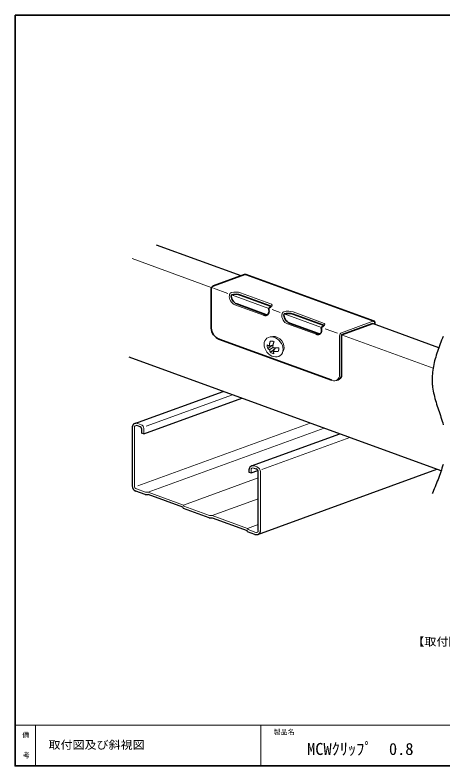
# Model space of a CAD drawing. Units: millimetres on the paper. Extents: x -405 to 411, y -913 to 286.
# Drawn here: x 21.4 to 178.2, y -912.7 to -637.7 of the extents above; entities that cross this region are included whole.
import ezdxf
from ezdxf.enums import TextEntityAlignment as Align

# ---------------------------------------------------------------- set-up
doc = ezdxf.new("R2010")
doc.units = ezdxf.units.MM
for name, color, linetype, lineweight in [('0-1_本体', 7, 'Continuous', 35), ('0-2_野縁受け', 5, 'Continuous', 25), ('0-3_野縁', 3, 'Continuous', 25), ('0-6_ねじ', 4, 'Continuous', 18), ('0-8_寸法線', 4, 'Continuous', 18), ('F-0_枠図面', 4, 'Continuous', 18), ('F-2_文字1', 4, 'Continuous', 18)]:
    doc.layers.add(name, color=color, linetype=linetype, lineweight=lineweight)
doc.layers.add('F-3_文字2', color=7, linetype='Continuous')
doc.styles.add('ＭＳ ゴシック', font='')
doc.styles.get('ＭＳ ゴシック').set_extended_font_data('MS Gothic')

msp = doc.modelspace()

# ---------------------------------------------------------------- linework, layer by layer
at = {"layer": '0-1_本体'}
for p, q in [((105.542, -732.78), (94.085, -736.95)), ((105.542, -732.78), (105.542, -732.78)), ((105.966, -732.765), (152.951, -749.866)), ((93.334, -738.024), (93.334, -752.424)), ((104.002, -740.264), (114.809, -744.197)), ((113.202, -747.366), (102.691, -743.54)), ((123.266, -747.275), (134.073, -751.209)), ((132.465, -754.377), (121.955, -750.551)), ((141.07, -754.851), (152.527, -750.681)), ((152.527, -749.881), (152.527, -749.881)), ((152.527, -750.681), (152.527, -750.812)), ((153.279, -751.086), (153.279, -750.407)), ((141.07, -754.851), (141.07, -769.253)), ((96.153, -756.45), (137.501, -771.499)), ((139.272, -771.489), (139.836, -771.283))]:
    msp.add_line(p, q, dxfattribs=at)
at = {"layer": '0-1_本体', "color": 4, "lineweight": 18}
for p, q in [((99.42, -739.692), (94.085, -737.75)), ((104.002, -739.464), (114.809, -743.397)), ((112.45, -747.639), (101.939, -743.813)), ((118.575, -746.663), (115.625, -745.59)), ((123.266, -746.475), (134.073, -750.409)), ((141.07, -754.051), (152.527, -749.881)), ((131.713, -754.65), (121.203, -750.825)), ((139.54, -754.294), (135.074, -752.668)), ((140.318, -755.125), (140.318, -769.526))]:
    msp.add_line(p, q, dxfattribs=at)
for points in [[(100.317, -739.573), (100.309, -739.581), (100.301, -739.588), (100.292, -739.596), (100.284, -739.604), (100.276, -739.612), (100.268, -739.62), (100.26, -739.628), (100.253, -739.637), (100.245, -739.645), (100.238, -739.653), (100.23, -739.662), (100.223, -739.671), (100.216, -739.68), (100.209, -739.688), (100.202, -739.697), (100.196, -739.707), (100.189, -739.716), (100.183, -739.725), (100.176, -739.734), (100.17, -739.744), (100.167, -739.749), (100.162, -739.756), (100.155, -739.768), (100.148, -739.781), (100.141, -739.793), (100.135, -739.806), (100.128, -739.818), (100.122, -739.831), (100.116, -739.844), (100.11, -739.856), (100.104, -739.869), (100.099, -739.883), (100.094, -739.896), (100.088, -739.909), (100.083, -739.922), (100.079, -739.936), (100.074, -739.949), (100.069, -739.962), (100.065, -739.976)], [(100.719, -739.364), (100.712, -739.367), (100.7, -739.371), (100.689, -739.375), (100.677, -739.38), (100.665, -739.384), (100.654, -739.388), (100.642, -739.393), (100.631, -739.397), (100.619, -739.402), (100.608, -739.406), (100.596, -739.411), (100.585, -739.416), (100.574, -739.42), (100.562, -739.425), (100.551, -739.43), (100.54, -739.435), (100.529, -739.44), (100.517, -739.445), (100.506, -739.451), (100.495, -739.456), (100.484, -739.462), (100.474, -739.467), (100.463, -739.473), (100.452, -739.479), (100.441, -739.485), (100.431, -739.491), (100.42, -739.497), (100.41, -739.504), (100.4, -739.511), (100.394, -739.515), (100.388, -739.518), (100.379, -739.525), (100.37, -739.531), (100.361, -739.538), (100.352, -739.545), (100.343, -739.552), (100.335, -739.559), (100.326, -739.566), (100.317, -739.573)], [(99.971, -740.411), (99.969, -740.421), (99.968, -740.432), (99.967, -740.438)], [(100.065, -739.976), (100.061, -739.99), (100.057, -740.003), (100.053, -740.017), (100.049, -740.031), (100.045, -740.044), (100.041, -740.058), (100.038, -740.072), (100.035, -740.086), (100.031, -740.1), (100.028, -740.113), (100.025, -740.127), (100.023, -740.135), (100.022, -740.141), (100.019, -740.152), (100.017, -740.162), (100.015, -740.172), (100.013, -740.183), (100.011, -740.193), (100.008, -740.204), (100.006, -740.214), (100.004, -740.224), (100.002, -740.235), (100, -740.245), (99.998, -740.255), (99.996, -740.266), (99.995, -740.276), (99.993, -740.286), (99.991, -740.297), (99.989, -740.307), (99.987, -740.318), (99.985, -740.328), (99.983, -740.338), (99.982, -740.349), (99.98, -740.359), (99.978, -740.369), (99.976, -740.38), (99.975, -740.39), (99.973, -740.401), (99.971, -740.411)], [(119.235, -747.422), (119.233, -747.433), (119.231, -747.443), (119.23, -747.449)], [(119.329, -746.987), (119.325, -747.001), (119.32, -747.015), (119.316, -747.028), (119.313, -747.042), (119.309, -747.056), (119.305, -747.07), (119.302, -747.083), (119.298, -747.097), (119.295, -747.111), (119.292, -747.125), (119.288, -747.139), (119.287, -747.147), (119.285, -747.153), (119.283, -747.163), (119.281, -747.174), (119.279, -747.184), (119.276, -747.194), (119.274, -747.205), (119.272, -747.215), (119.27, -747.225), (119.268, -747.236), (119.266, -747.246), (119.264, -747.256), (119.262, -747.267), (119.26, -747.277), (119.258, -747.288), (119.256, -747.298), (119.254, -747.308), (119.253, -747.319), (119.251, -747.329), (119.249, -747.339), (119.247, -747.35), (119.245, -747.36), (119.244, -747.37), (119.242, -747.381), (119.24, -747.391), (119.238, -747.402), (119.237, -747.412), (119.235, -747.422)], [(119.581, -746.585), (119.573, -746.592), (119.564, -746.6), (119.556, -746.608), (119.548, -746.615), (119.54, -746.623), (119.532, -746.631), (119.524, -746.64), (119.516, -746.648), (119.509, -746.656), (119.501, -746.665), (119.494, -746.673), (119.487, -746.682), (119.48, -746.691), (119.473, -746.7), (119.466, -746.709), (119.459, -746.718), (119.453, -746.727), (119.446, -746.736), (119.44, -746.746), (119.434, -746.755), (119.43, -746.761), (119.426, -746.768), (119.419, -746.78), (119.412, -746.792), (119.405, -746.804), (119.398, -746.817), (119.392, -746.83), (119.386, -746.842), (119.38, -746.855), (119.374, -746.868), (119.368, -746.881), (119.363, -746.894), (119.357, -746.907), (119.352, -746.92), (119.347, -746.934), (119.342, -746.947), (119.338, -746.96), (119.333, -746.974), (119.329, -746.987)], [(119.982, -746.375), (119.976, -746.378), (119.964, -746.382), (119.952, -746.387), (119.941, -746.391), (119.929, -746.395), (119.918, -746.4), (119.906, -746.404), (119.895, -746.409), (119.883, -746.413), (119.872, -746.418), (119.86, -746.422), (119.849, -746.427), (119.837, -746.432), (119.826, -746.437), (119.815, -746.441), (119.803, -746.446), (119.792, -746.452), (119.781, -746.457), (119.77, -746.462), (119.759, -746.467), (119.748, -746.473), (119.737, -746.479), (119.727, -746.484), (119.716, -746.49), (119.705, -746.496), (119.695, -746.503), (119.684, -746.509), (119.674, -746.515), (119.663, -746.522), (119.658, -746.526), (119.652, -746.53), (119.643, -746.536), (119.634, -746.543), (119.625, -746.549), (119.616, -746.556), (119.607, -746.563), (119.598, -746.57), (119.59, -746.577), (119.581, -746.585)]]:
    msp.add_lwpolyline(points, dxfattribs=at)
at = {"layer": '0-1_本体'}
for points in [[(114.518, -745.04), (114.513, -745.047), (114.508, -745.054), (114.504, -745.06), (114.499, -745.067), (114.495, -745.074), (114.49, -745.081), (114.486, -745.088), (114.482, -745.095), (114.477, -745.102), (114.473, -745.109), (114.469, -745.116), (114.467, -745.12), (114.465, -745.124), (114.462, -745.129), (114.459, -745.135), (114.456, -745.141), (114.453, -745.147), (114.45, -745.152), (114.448, -745.158), (114.445, -745.164), (114.442, -745.17), (114.44, -745.176), (114.437, -745.182), (114.434, -745.188), (114.432, -745.193), (114.429, -745.199), (114.427, -745.205), (114.425, -745.211), (114.422, -745.217), (114.42, -745.223), (114.418, -745.23), (114.416, -745.236), (114.414, -745.242), (114.412, -745.248), (114.41, -745.254), (114.408, -745.26), (114.406, -745.266), (114.404, -745.273), (114.402, -745.279)], [(114.795, -744.821), (114.785, -744.826), (114.776, -744.831), (114.767, -744.836), (114.758, -744.841), (114.749, -744.846), (114.74, -744.851), (114.731, -744.856), (114.722, -744.861), (114.713, -744.866), (114.704, -744.872), (114.695, -744.877), (114.686, -744.883), (114.678, -744.888), (114.669, -744.894), (114.661, -744.9), (114.652, -744.906), (114.644, -744.912), (114.636, -744.918), (114.628, -744.925), (114.62, -744.931), (114.615, -744.935), (114.612, -744.938), (114.606, -744.943), (114.6, -744.949), (114.594, -744.954), (114.588, -744.96), (114.582, -744.966), (114.576, -744.971), (114.57, -744.977), (114.565, -744.983), (114.559, -744.989), (114.554, -744.995), (114.549, -745.002), (114.543, -745.008), (114.538, -745.014), (114.533, -745.021), (114.528, -745.027), (114.523, -745.034), (114.518, -745.04)], [(115.173, -744.625), (115.168, -744.628), (115.157, -744.634), (115.147, -744.639), (115.137, -744.645), (115.127, -744.65), (115.117, -744.655), (115.107, -744.661), (115.096, -744.666), (115.086, -744.672), (115.076, -744.677), (115.066, -744.683), (115.056, -744.688), (115.045, -744.693), (115.035, -744.699), (115.025, -744.704), (115.015, -744.71), (115.005, -744.715), (114.994, -744.72), (114.984, -744.726), (114.974, -744.731), (114.963, -744.736), (114.953, -744.742), (114.943, -744.747), (114.933, -744.752), (114.922, -744.757), (114.912, -744.763), (114.901, -744.768), (114.891, -744.773), (114.881, -744.778), (114.875, -744.781), (114.869, -744.784), (114.86, -744.789), (114.851, -744.793), (114.841, -744.798), (114.832, -744.803), (114.823, -744.807), (114.813, -744.812), (114.804, -744.817), (114.795, -744.821)], [(114.402, -745.279), (114.401, -745.285), (114.399, -745.291), (114.398, -745.295), (114.397, -745.3), (114.395, -745.308), (114.393, -745.317), (114.391, -745.326), (114.389, -745.334), (114.387, -745.343), (114.386, -745.352), (114.384, -745.36), (114.383, -745.369), (114.382, -745.378), (114.381, -745.387), (114.38, -745.395), (114.379, -745.404), (114.378, -745.413), (114.377, -745.422), (114.377, -745.431), (114.376, -745.439), (114.376, -745.448), (114.376, -745.457), (114.376, -745.466), (114.376, -745.474), (114.376, -745.483), (114.376, -745.492), (114.377, -745.501), (114.378, -745.509), (114.378, -745.518), (114.379, -745.527), (114.38, -745.535), (114.381, -745.544), (114.382, -745.549), (114.383, -745.552), (114.384, -745.557), (114.385, -745.563), (114.386, -745.568), (114.387, -745.573), (114.388, -745.578)], [(114.388, -745.578), (114.389, -745.583), (114.39, -745.589), (114.391, -745.594), (114.392, -745.599), (114.394, -745.604), (114.395, -745.609), (114.396, -745.614), (114.398, -745.619), (114.399, -745.625), (114.4, -745.63), (114.402, -745.635), (114.403, -745.64), (114.405, -745.645), (114.406, -745.65), (114.408, -745.655), (114.409, -745.66), (114.411, -745.665), (114.413, -745.67), (114.414, -745.676), (114.416, -745.681), (114.417, -745.686), (114.419, -745.691), (114.421, -745.696), (114.421, -745.699)], [(133.666, -752.29), (133.664, -752.296), (133.663, -752.303), (133.662, -752.306), (133.661, -752.311), (133.659, -752.32), (133.657, -752.328), (133.655, -752.337), (133.653, -752.346), (133.651, -752.354), (133.65, -752.363), (133.648, -752.372), (133.647, -752.381), (133.646, -752.389), (133.644, -752.398), (133.643, -752.407), (133.642, -752.416), (133.642, -752.424), (133.641, -752.433), (133.64, -752.442), (133.64, -752.451), (133.64, -752.46), (133.64, -752.468), (133.64, -752.477), (133.64, -752.486), (133.64, -752.495), (133.64, -752.503), (133.641, -752.512), (133.641, -752.521), (133.642, -752.53), (133.643, -752.538), (133.644, -752.547), (133.645, -752.556), (133.646, -752.561), (133.646, -752.564), (133.647, -752.569), (133.648, -752.574), (133.649, -752.579), (133.65, -752.584), (133.651, -752.59)], [(133.651, -752.59), (133.652, -752.595), (133.654, -752.6), (133.655, -752.605), (133.656, -752.61), (133.657, -752.615), (133.659, -752.621), (133.66, -752.626), (133.661, -752.631), (133.663, -752.636), (133.664, -752.641), (133.666, -752.646), (133.667, -752.651), (133.669, -752.656), (133.67, -752.662), (133.672, -752.667), (133.673, -752.672), (133.675, -752.677), (133.676, -752.682), (133.678, -752.687), (133.679, -752.692), (133.681, -752.697), (133.683, -752.702), (133.684, -752.707), (133.685, -752.71)], [(133.782, -752.052), (133.777, -752.058), (133.772, -752.065), (133.767, -752.072), (133.763, -752.079), (133.758, -752.085), (133.754, -752.092), (133.75, -752.099), (133.745, -752.106), (133.741, -752.113), (133.737, -752.12), (133.733, -752.128), (133.731, -752.132), (133.729, -752.135), (133.726, -752.141), (133.723, -752.146), (133.72, -752.152), (133.717, -752.158), (133.714, -752.164), (133.711, -752.17), (133.709, -752.175), (133.706, -752.181), (133.703, -752.187), (133.701, -752.193), (133.698, -752.199), (133.696, -752.205), (133.693, -752.211), (133.691, -752.217), (133.688, -752.223), (133.686, -752.229), (133.684, -752.235), (133.682, -752.241), (133.68, -752.247), (133.678, -752.253), (133.675, -752.259), (133.674, -752.265), (133.672, -752.272), (133.67, -752.278), (133.668, -752.284), (133.666, -752.29)], [(134.058, -751.833), (134.049, -751.838), (134.04, -751.842), (134.031, -751.847), (134.021, -751.852), (134.012, -751.857), (134.003, -751.862), (133.994, -751.867), (133.985, -751.872), (133.976, -751.878), (133.968, -751.883), (133.959, -751.889), (133.95, -751.894), (133.941, -751.9), (133.933, -751.905), (133.924, -751.911), (133.916, -751.917), (133.908, -751.923), (133.9, -751.93), (133.891, -751.936), (133.883, -751.943), (133.879, -751.946), (133.875, -751.949), (133.869, -751.955), (133.863, -751.96), (133.857, -751.966), (133.851, -751.971), (133.846, -751.977), (133.84, -751.983), (133.834, -751.989), (133.829, -751.995), (133.823, -752.001), (133.818, -752.007), (133.812, -752.013), (133.807, -752.019), (133.802, -752.026), (133.797, -752.032), (133.792, -752.038), (133.787, -752.045), (133.782, -752.052)], [(134.437, -751.637), (134.431, -751.64), (134.421, -751.645), (134.411, -751.651), (134.401, -751.656), (134.391, -751.661), (134.38, -751.667), (134.37, -751.672), (134.36, -751.678), (134.35, -751.683), (134.34, -751.689), (134.33, -751.694), (134.319, -751.699), (134.309, -751.705), (134.299, -751.71), (134.289, -751.716), (134.278, -751.721), (134.268, -751.726), (134.258, -751.732), (134.248, -751.737), (134.237, -751.742), (134.227, -751.748), (134.217, -751.753), (134.207, -751.758), (134.196, -751.764), (134.186, -751.769), (134.176, -751.774), (134.165, -751.779), (134.155, -751.785), (134.144, -751.79), (134.138, -751.793), (134.133, -751.796), (134.124, -751.8), (134.114, -751.805), (134.105, -751.809), (134.096, -751.814), (134.086, -751.819), (134.077, -751.823), (134.068, -751.828), (134.058, -751.833)]]:
    msp.add_lwpolyline(points, dxfattribs=at)
at = {"layer": '0-1_本体', "color": 6, "lineweight": 25}
for points in [[(178.26, -755.43), (177.981, -756.115), (177.706, -756.801), (177.435, -757.487), (177.169, -758.173), (176.91, -758.859), (176.657, -759.545), (176.412, -760.231), (176.176, -760.917), (175.949, -761.602), (175.733, -762.288), (175.527, -762.974), (175.333, -763.66), (175.151, -764.346), (174.983, -765.032), (174.829, -765.718), (174.69, -766.403), (174.567, -767.089), (174.461, -767.775), (174.372, -768.461), (174.301, -769.147), (174.249, -769.833), (174.217, -770.519), (174.205, -771.205), (174.215, -771.89), (174.248, -772.576), (174.277, -772.974), (174.314, -773.372), (174.395, -774.058), (174.498, -774.744), (174.62, -775.43), (174.759, -776.115), (174.915, -776.801), (175.085, -777.487), (175.269, -778.173), (175.463, -778.859)], [(175.463, -778.859), (175.667, -779.545), (175.88, -780.231), (176.098, -780.917), (176.322, -781.602), (176.548, -782.288), (176.777, -782.974), (177.005, -783.66), (177.232, -784.346), (177.455, -785.032), (177.674, -785.718), (177.886, -786.403), (178.09, -787.089), (178.285, -787.775)], [(178.221, -802.288), (178.027, -802.974), (177.821, -803.66), (177.604, -804.346), (177.377, -805.032)], [(177.377, -805.032), (177.141, -805.718), (176.896, -806.403), (176.644, -807.089), (176.384, -807.775), (176.119, -808.461), (175.848, -809.147), (175.573, -809.833), (175.294, -810.519), (175.012, -811.205), (174.728, -811.89), (174.443, -812.576), (174.277, -812.974)]]:
    msp.add_lwpolyline(points, dxfattribs=at)
at = {"layer": '0-1_本体'}
for centre, major_axis, ratio, start_param, end_param in [((105.542, -733.58), (0.532, 0.759), 0.7, 0.1854102, 0.7855464), ((94.085, -737.75), (0.532, 0.759), 0.7, 0.7852499, 2.3563427), ((102.691, -741.382), (-1.434, 2.048), 0.7, 0.5516953, 2.3566391), ((102.208, -740.917), (2.5, 0), 0.375, 0.7704734, 2.2091285), ((113.122, -744.889), (2.5, 0), 0.375, 0.4407473, 0.8301724), ((112.449, -745.481), (-1.434, 2.048), 0.7, 2.3560463, 4.1609902), ((113.201, -745.207), (-1.434, 2.048), 0.7, 2.3560463, 2.729616), ((121.955, -748.393), (-1.434, 2.048), 0.7, 0.5516953, 2.3566391), ((121.472, -747.928), (2.5, 0), 0.375, 0.7704734, 2.2091285), ((152.527, -750.681), (0.532, 0.759), 0.7, 5.4976389, 7.0687317), ((96.153, -753.45), (-1.994, 2.847), 0.7, 0.7849535, 2.3566391), ((131.713, -752.492), (-1.434, 2.048), 0.7, 2.3560463, 4.1609902), ((132.386, -751.901), (2.5, 0), 0.375, 0.4407473, 0.8301724), ((132.465, -752.219), (-1.434, 2.048), 0.7, 2.3560463, 2.729616), ((138.251, -768.225), (-1.994, 2.847), 0.7, 2.9529323, 3.927139)]:
    msp.add_ellipse(centre, major_axis=major_axis, ratio=ratio, start_param=start_param, end_param=end_param, dxfattribs=at)
at = {"layer": '0-1_本体', "color": 4, "lineweight": 18}
for centre, major_axis, ratio, start_param, end_param in [((102.208, -740.117), (2.5, 0), 0.375, 0.7704734, 2.2091285), ((101.939, -741.656), (-1.434, 2.048), 0.7, 0.5516953, 2.3566391), ((113.122, -744.089), (2.5, 0), 0.375, 5.6747027, 7.1133577), ((121.203, -748.667), (-1.434, 2.048), 0.7, 0.5516953, 2.3566391), ((121.472, -747.128), (2.5, 0), 0.375, 0.7704734, 2.2091285), ((132.386, -751.101), (2.5, 0), 0.375, 5.6747027, 7.1133577), ((141.07, -754.851), (0.532, 0.759), 0.7, 0.7852499, 2.3563427), ((137.499, -768.498), (-1.994, 2.847), 0.7, 2.3560463, 3.927139)]:
    msp.add_ellipse(centre, major_axis=major_axis, ratio=ratio, start_param=start_param, end_param=end_param, dxfattribs=at)
at = {"layer": '0-2_野縁受け'}
for p, q in [((104.263, -733.246), (73.247, -721.957)), ((176.641, -759.589), (152.346, -750.747)), ((177.518, -804.606), (63.272, -763.023))]:
    msp.add_line(p, q, dxfattribs=at)
at = {"layer": '0-2_野縁受け', "color": 4, "lineweight": 18}
for p, q in [((93.334, -737.476), (64.362, -726.932)), ((114.446, -745.161), (100.718, -740.164)), ((133.71, -752.172), (119.982, -747.176)), ((174.575, -767.046), (141.07, -754.851))]:
    msp.add_line(p, q, dxfattribs=at)
at = {"layer": '0-3_野縁'}
for p, q in [((65.349, -787.301), (97.662, -775.54)), ((68.591, -791.107), (104.512, -778.033)), ((64.362, -788.711), (64.362, -810.168)), ((67.33, -788.5), (66.102, -788.053)), ((67.791, -789.158), (67.791, -790.816)), ((68.591, -791.107), (67.791, -790.816)), ((108.105, -802.863), (140.418, -791.102)), ((107.118, -804.272), (107.118, -805.13)), ((107.118, -805.13), (107.918, -805.421)), ((107.918, -805.421), (110.41, -804.514)), ((108.858, -803.615), (109.757, -803.942)), ((110.36, -827.937), (175.99, -804.049)), ((110.547, -826.527), (110.547, -805.07)), ((69.061, -813.278), (65.678, -812.047)), ((69.061, -813.278), (70.201, -813.278)), ((82.923, -817.909), (70.201, -813.278)), ((83.156, -818.409), (82.923, -817.909)), ((92.553, -821.829), (83.156, -818.409)), ((106.648, -826.959), (106.415, -826.459)), ((109.334, -827.937), (106.648, -826.959))]:
    msp.add_line(p, q, dxfattribs=at)
at = {"layer": '0-3_野縁', "color": 4, "lineweight": 18}
for p, q in [((69.498, -788.282), (101.083, -776.786)), ((65.162, -788.711), (65.162, -810.168)), ((66.362, -810.168), (129.581, -787.158)), ((67.604, -787.748), (66.375, -787.301)), ((68.591, -789.158), (68.591, -791.107)), ((70.201, -812.478), (134.675, -789.012)), ((111.851, -804.158), (144.07, -792.431)), ((109.131, -802.863), (110.031, -803.19)), ((107.918, -804.272), (107.918, -805.421)), ((111.347, -826.527), (111.347, -805.07)), ((83.093, -817.171), (110.547, -807.178)), ((69.202, -812.478), (65.952, -811.296)), ((69.202, -812.478), (70.201, -812.478)), ((70.201, -812.478), (83.093, -817.171)), ((93.694, -821.029), (110.547, -814.895)), ((83.297, -817.609), (83.093, -817.171)), ((92.694, -821.029), (83.297, -817.609)), ((92.694, -821.029), (93.694, -821.029)), ((93.694, -821.029), (106.585, -825.721)), ((106.585, -825.721), (110.547, -824.279)), ((106.789, -826.159), (106.585, -825.721)), ((109.607, -827.185), (106.789, -826.159))]:
    msp.add_line(p, q, dxfattribs=at)
at = {"layer": '0-3_野縁'}
msp.add_lwpolyline([(92.553, -821.829), (93.694, -821.829), (106.415, -826.459)], dxfattribs=at)
for centre, radius, start, end in [((65.862, -788.711), 1.5, 70, 180), ((67.091, -789.158), 0.7, 0, 70), ((108.618, -804.272), 1.5, 70, 180), ((109.347, -805.07), 1.2, 0, 70), ((66.362, -810.168), 2, 180, 250), ((109.847, -826.527), 1.5, 250, 0)]:
    msp.add_arc(centre, radius, start, end, dxfattribs=at)
at = {"layer": '0-3_野縁', "color": 4, "lineweight": 18}
for centre, radius, start, end in [((65.862, -788.711), 0.7, 70, 180), ((67.091, -789.158), 1.5, 0, 70), ((108.618, -804.272), 0.7, 70, 180), ((109.347, -805.07), 2, 0, 70), ((66.362, -810.168), 1.2, 180, 250), ((109.847, -826.527), 0.7, 250, 0)]:
    msp.add_arc(centre, radius, start, end, dxfattribs=at)
at = {"layer": '0-6_ねじ'}
for p, q in [((115.93, -755.471), (114.962, -755.586)), ((113.837, -758.534), (113.818, -758.521)), ((113.921, -758.593), (113.837, -758.534)), ((114.005, -758.65), (113.921, -758.593)), ((115.749, -758.68), (113.983, -759.879)), ((114.09, -758.707), (114.005, -758.65)), ((114.175, -758.762), (114.09, -758.707)), ((114.26, -758.816), (114.175, -758.762)), ((114.346, -758.868), (114.26, -758.816)), ((114.432, -758.919), (114.346, -758.868)), ((114.519, -758.969), (114.432, -758.919)), ((114.56, -758.991), (114.519, -758.969)), ((114.56, -758.991), (115.964, -758.547)), ((114.56, -758.991), (114.567, -758.86)), ((114.567, -758.86), (114.58, -758.715)), ((114.58, -758.715), (114.596, -758.569)), ((114.596, -758.569), (114.616, -758.423)), ((114.616, -758.423), (114.64, -758.277)), ((114.64, -758.277), (114.666, -758.131)), ((114.666, -758.131), (114.696, -757.985)), ((114.696, -757.985), (114.729, -757.838)), ((114.729, -757.838), (114.765, -757.692)), ((114.765, -757.692), (114.804, -757.545)), ((114.804, -757.545), (114.845, -757.398)), ((114.845, -757.398), (114.888, -757.251)), ((114.888, -757.251), (114.896, -757.224)), ((116.206, -757.294), (114.896, -757.224)), ((115.749, -758.68), (115.75, -758.615)), ((115.929, -758.728), (115.749, -758.68)), ((115.877, -759.067), (115.897, -758.922)), ((115.897, -758.922), (115.92, -758.776)), ((115.92, -758.776), (115.947, -758.629)), ((115.947, -758.629), (115.977, -758.483)), ((115.977, -758.483), (116.01, -758.337)), ((116.01, -758.337), (116.046, -758.19)), ((116.046, -758.19), (116.085, -758.043)), ((116.085, -758.043), (116.126, -757.897)), ((116.126, -757.897), (116.169, -757.75)), ((116.169, -757.75), (116.214, -757.603)), ((116.214, -757.603), (116.262, -757.455)), ((116.262, -757.455), (116.303, -757.333)), ((114.053, -759.927), (113.983, -759.879)), ((114.137, -759.985), (114.053, -759.927)), ((114.222, -760.041), (114.137, -759.985)), ((114.307, -760.096), (114.222, -760.041)), ((114.392, -760.15), (114.307, -760.096)), ((114.478, -760.203), (114.392, -760.15)), ((114.565, -760.254), (114.478, -760.203)), ((114.651, -760.303), (114.565, -760.254)), ((114.692, -760.326), (114.651, -760.303)), ((114.692, -760.326), (115.892, -759.501)), ((116.61, -760.007), (114.966, -761.193)), ((115.841, -759.49), (115.848, -759.358)), ((115.848, -759.358), (115.861, -759.213)), ((115.861, -759.213), (115.877, -759.067)), ((115.973, -760.824), (116.896, -759.64)), ((116.711, -759.626), (116.711, -759.877)), ((118.112, -759.994), (117.861, -760.992)), ((119.307, -761.547), (119.801, -760.535))]:
    msp.add_line(p, q, dxfattribs=at)
for points in [[(114.966, -761.193), (114.939, -761.121), (114.903, -761.022), (114.869, -760.923), (114.835, -760.823), (114.803, -760.724), (114.773, -760.625), (114.744, -760.525), (114.717, -760.426), (114.692, -760.326)], [(118.085, -759.646), (117.959, -759.651), (117.802, -759.656), (117.646, -759.659), (117.491, -759.659), (117.336, -759.658), (117.182, -759.654), (117.029, -759.648), (116.877, -759.639), (116.726, -759.628), (116.576, -759.613), (116.426, -759.595), (116.278, -759.574), (116.131, -759.55), (115.985, -759.522), (115.841, -759.49)], [(117.861, -760.992), (117.779, -760.993), (117.623, -760.994), (117.469, -760.992), (117.315, -760.989), (117.162, -760.982), (117.01, -760.974), (116.858, -760.962), (116.708, -760.947), (116.559, -760.93), (116.411, -760.909), (116.263, -760.884), (116.118, -760.856), (115.973, -760.824)], [(116.269, -761.748), (116.258, -761.719), (116.22, -761.619), (116.184, -761.52), (116.15, -761.421), (116.116, -761.322), (116.084, -761.222), (116.054, -761.123), (116.025, -761.024), (115.998, -760.924), (115.973, -760.824)]]:
    msp.add_lwpolyline(points, dxfattribs=at)
msp.add_ellipse((116.154, -759.257), major_axis=(-2.435, 3.173), ratio=0.775, dxfattribs=at)
for centre, major_axis, ratio, start_param, end_param in [((116.973, -758.683), (-2.131, 2.777), 0.775, 3.5655778, 5.8546156), ((115.949, -759.451), (-1.522, 1.983), 0.775, 0.6193481, 1.2206666), ((115.949, -759.451), (-1.522, 1.983), 0.775, 5.338638, 6.0110071), ((117.014, -758.706), (-1.205, 1.72), 0.7, 0.1705994, 0.2587473), ((115.949, -759.451), (-1.522, 1.983), 0.775, 1.8896109, 2.5096444), ((115.949, -759.451), (-1.522, 1.983), 0.775, 3.4450299, 4.0912872)]:
    msp.add_ellipse(centre, major_axis=major_axis, ratio=ratio, start_param=start_param, end_param=end_param, dxfattribs=at)
at = {"layer": 'F-0_枠図面', "color": 7, "lineweight": 35}
msp.add_line((21.431, -637.729), (410.931, -637.729), dxfattribs=at)
at = {"layer": 'F-0_枠図面'}
for p, q in [((21.431, -897.729), (410.931, -897.729)), ((28.931, -897.729), (28.931, -912.729)), ((111.431, -897.729), (111.431, -912.729))]:
    msp.add_line(p, q, dxfattribs=at)
at = {"layer": 'F-0_枠図面', "color": 7, "lineweight": 35}
msp.add_lwpolyline([(21.431, -637.729), (21.431, -912.729), (410.931, -912.729)], dxfattribs=at)

# ---------------------------------------------------------------- texts
at = {"layer": '0-8_寸法線', "color": 7, "style": 'ＭＳ ゴシック', "width": 1.1}
msp.add_text('【取付図】', height=2.933, dxfattribs=at).set_placement((166.991, -869.561), align=Align.BOTTOM_LEFT)
at = {"layer": 'F-2_文字1', "color": 7, "style": 'ＭＳ ゴシック'}
for s, p in [('製品名', (116.158, -901.731)), ('備', (24.142, -902.816)), ('考', (24.321, -910.239))]:
    msp.add_text(s, height=1.833, dxfattribs=at).set_placement(p, align=Align.BOTTOM_LEFT)
at = {"layer": 'F-3_文字2', "style": 'ＭＳ ゴシック', "width": 1.1}
msp.add_text('取付図及び斜視図', height=2.933, dxfattribs=at).set_placement((33.695, -907.361), align=Align.BOTTOM_LEFT)
at = {"layer": 'F-3_文字2', "style": 'ＭＳ ゴシック'}
msp.add_text('MCWｸﾘｯﾌﾟ\u30000.8', height=4.399, dxfattribs=at).set_placement((128.432, -910.02), align=Align.BOTTOM_LEFT)

doc.saveas('drawing.dxf')
